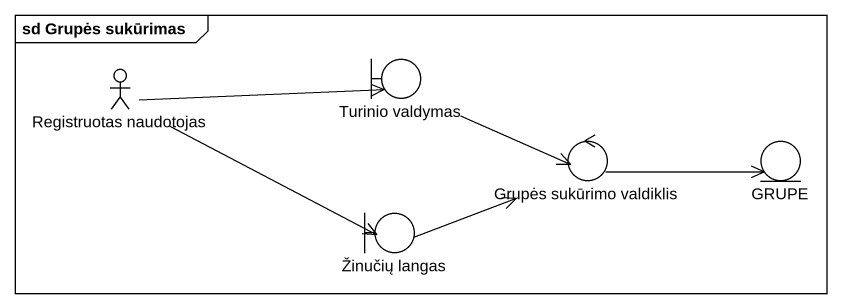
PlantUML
@startuml
mainframe sd Grupės sukūrimas
actor "Registruotas naudotojas" as Registruotas_naudotojas
boundary "Turinio valdymas" as Turinio_valdymas
control "Grupės sukūrimo valdiklis" as Grupės_sukūrimo_valdiklis
entity GRUPE
boundary "Žinučių langas" as Žinučių_langas
Registruotas_naudotojas -right-> Turinio_valdymas
Registruotas_naudotojas -right-> Žinučių_langas
Turinio_valdymas -right-> Grupės_sukūrimo_valdiklis
Grupės_sukūrimo_valdiklis -right-> GRUPE
Žinučių_langas -right-> Grupės_sukūrimo_valdiklis
@enduml
